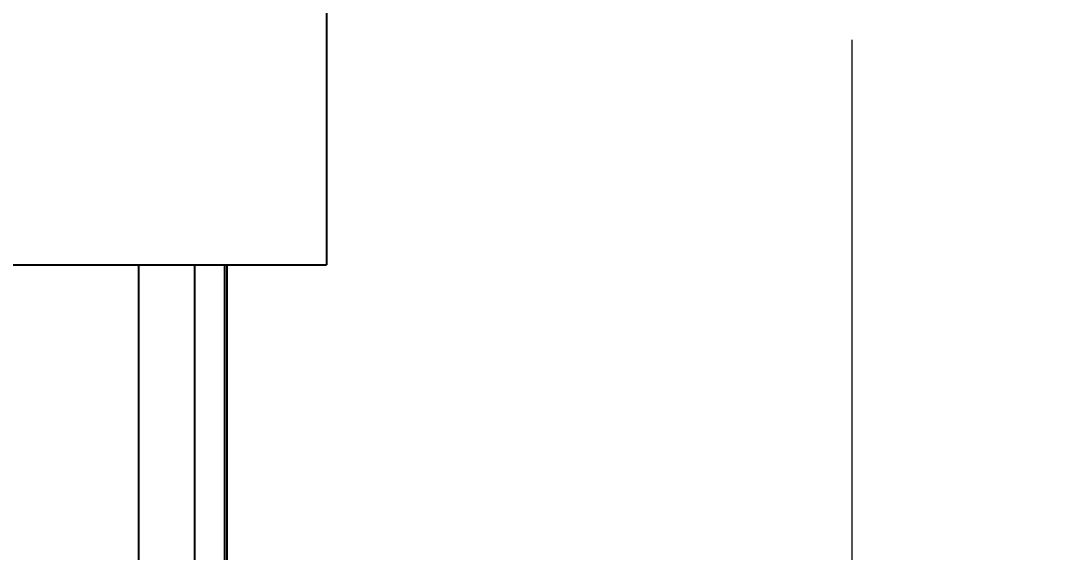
# Model space of a CAD drawing. Header units: millimetres. Extents: x 0 to 100323, y 0 to 59400.
# Drawn here: x 58452 to 60311, y 47679 to 48634 of the extents above; entities that cross this region are included whole.
import ezdxf

# ---------------------------------------------------------------- set-up
doc = ezdxf.new("R2010")
doc.units = ezdxf.units.MM
doc.header["$LTSCALE"] = 100
doc.layers.add('Dimension', color=7, linetype='Continuous', lineweight=18)
doc.layers.add('Visible', color=7, linetype='Continuous', lineweight=25)
doc.styles.add('Title', font='arial.ttf')
doc.dimstyles.new('Default - Method 2b', dxfattribs={"dimscale": 100, "dimtxt": 3, "dimasz": 2.5, "dimexe": 3, "dimexo": 0.5, "dimgap": 0.7, "dimtad": 0, "dimtoh": 1, "dimdec": 0, "dimrnd": 1e-08, "dimtxsty": 'Title', "dimcen": 0.09, "dimdle": 10, "dimclrd": 256, "dimclre": 256, "dimclrt": 7, "dimadec": 0, "dimazin": 2, "dimtfac": 0.833333, "dimtdec": 1, "dimtmove": 0, "dimatfit": 3, "dimfxl": 1, "dimtolj": 1, "dimlwd": -1, "dimlwe": -1, "dimarcsym": 0})

# ---------------------------------------------------------------- blocks, each defined once
blk = doc.blocks.new('*D55')
at = {"layer": 'Defpoints', "color": 0, "transparency": 16777216}
for p in [(59946.2, 50695.5), (60694.1, 50695.5), (59850.8, 45945.5)]:
    blk.add_point(p, dxfattribs=at)
at = {"layer": 'Dimension', "transparency": 16777216}
for p, q in [((60644.1, 50695.5), (59646.2, 50695.5)), ((59946.2, 50445.5), (59946.2, 49606.2)), ((59946.2, 46195.5), (59946.2, 48599.5))]:
    blk.add_line(p, q, dxfattribs=at)
for points in [[(59904.5, 50445.5), (59987.9, 50445.5), (59946.2, 50695.5)], [(59904.5, 46195.5), (59987.9, 46195.5), (59946.2, 45945.5)]]:
    blk.add_solid(points, dxfattribs=at)
at = {"layer": 'Dimension', "color": 7, "transparency": 16777216, "insert": (60099.4, 48669.5), "char_height": 300, "attachment_point": 7, "rotation": 90, "style": 'Title'}
blk.add_mtext('\\A1;1900', dxfattribs=at)

msp = doc.modelspace()

# ---------------------------------------------------------------- linework, layer by layer
at = {"layer": 'Visible'}
for p, q in [((59002, 48695.5), (59002, 48195.5)), ((58392.2, 48195.5), (59002, 48195.5)), ((58664.5, 47195.1), (58664.5, 48195.5)), ((58765.1, 47195.1), (58765.1, 48195.5)), ((58819.2, 47195.1), (58819.2, 48195.5)), ((58823.5, 47195.1), (58823.5, 48195.5))]:
    msp.add_line(p, q, dxfattribs=at)

# ---------------------------------------------------------------- dimensions: what is measured, and where the dimension line sits
at = {"layer": 'Dimension'}
dim = msp.add_linear_dim(base=(59946.2, 50695.5), p1=(59850.8, 45945.5), p2=(60694.1, 50695.5), angle=270, dimstyle='Default - Method 2b', override={"dimgap": 0.7, "dimtoh": 0, "dimdec": 0, "dimlfac": 0.4, "dimse1": 1, "dimtol": 0, "dimlim": 0, "dimtp": 0, "dimtm": 0, "dimtdec": 1, "dimtofl": 0, "dimatfit": 1}, dxfattribs=at)
dim.commit()
dim.dimension.update_dxf_attribs({"geometry": '*D55', "text_midpoint": (59946.2, 49102.8), "dimtype": 160})

doc.saveas('drawing.dxf')
